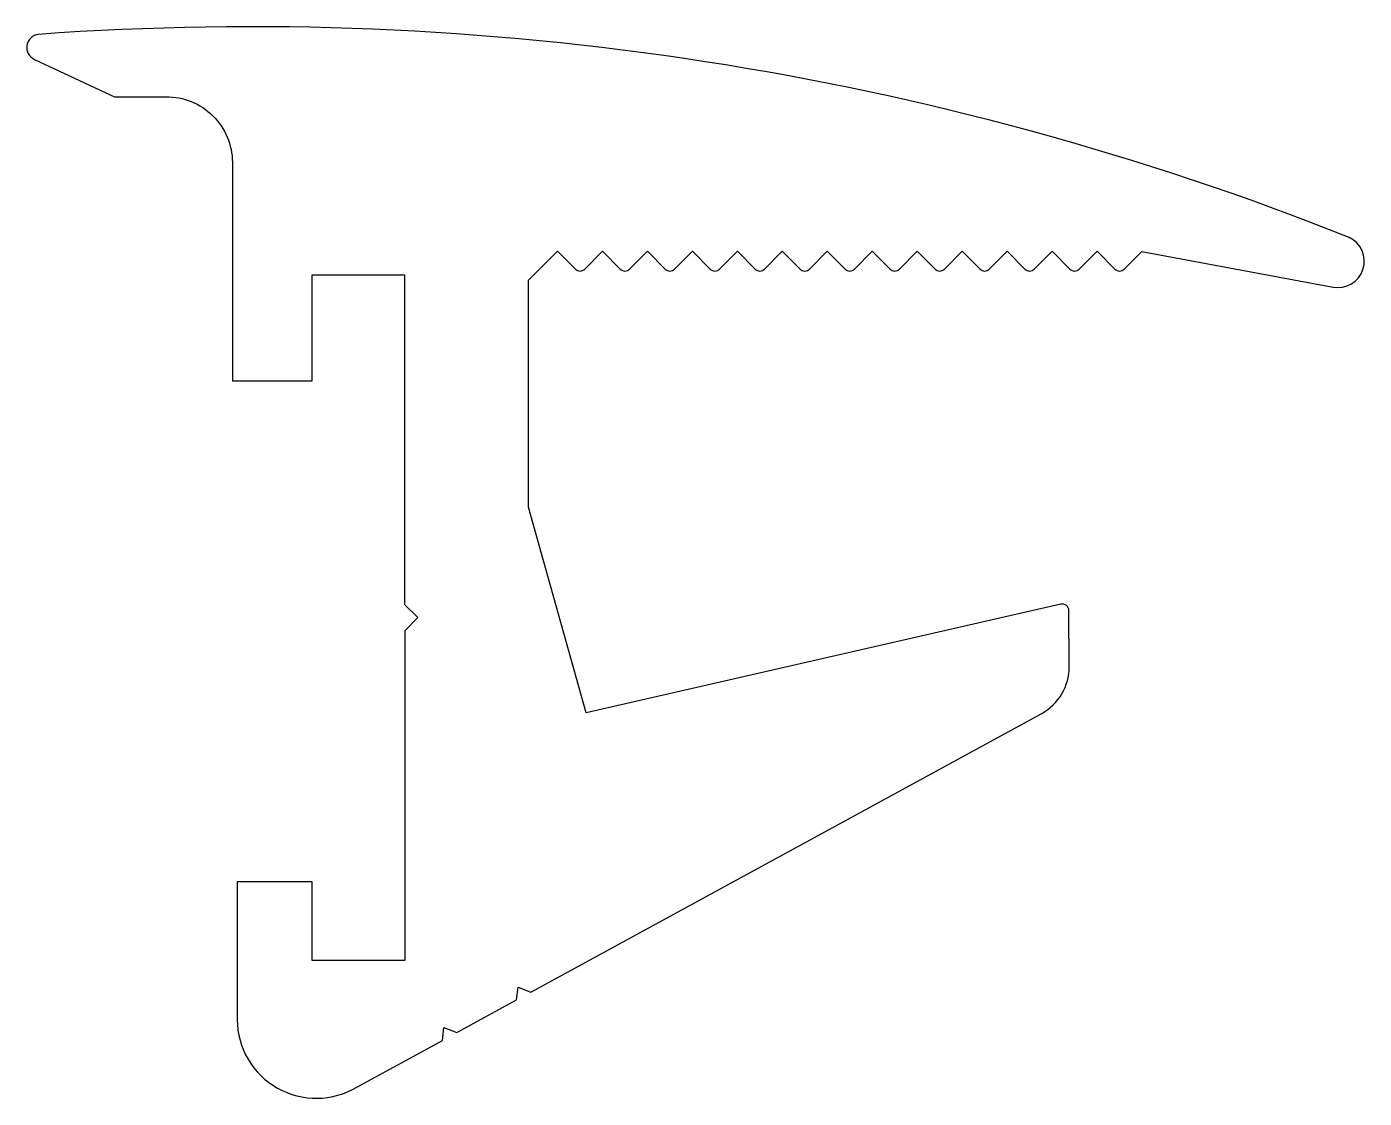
# Model space of a CAD drawing. Extents: x 204.9 to 255.6, y 281 to 321.6.
import ezdxf

# ---------------------------------------------------------------- set-up
doc = ezdxf.new("R2010")
doc.units = 0
doc.layers.get('0').update_dxf_attribs({"linetype": 'CONTINUOUS'})

msp = doc.modelspace()

# ---------------------------------------------------------------- linework, layer by layer
at = {"ltscale": 0.75}
msp.add_lwpolyline([(230.787, 312.447, 0.414214), (231.141, 312.447), (231.816, 313.122), (232.491, 312.447, 0.414214), (232.844, 312.447), (233.519, 313.122), (234.194, 312.447, 0.414214), (234.548, 312.447), (235.223, 313.122), (235.898, 312.447, 0.414214), (236.252, 312.447), (236.927, 313.122), (237.602, 312.447, 0.414214), (237.955, 312.447), (238.63, 313.122), (239.305, 312.447, 0.414214), (239.659, 312.447), (240.334, 313.122), (241.009, 312.447, 0.414214), (241.362, 312.447), (242.037, 313.122), (242.712, 312.447, 0.414214), (243.066, 312.447), (243.741, 313.122), (244.416, 312.447, 0.414214), (244.769, 312.447), (245.444, 313.122), (246.119, 312.447, 0.414214), (246.473, 312.447), (247.141, 313.116), (254.384, 311.763, 0.880486), (254.993, 313.651, 0.113228), (205.325, 321.347, 0.750067), (205.179, 320.398), (208.213, 318.983), (210.167, 318.983, -0.414214), (212.681, 316.497), (212.681, 308.214), (215.704, 308.214), (215.704, 312.234), (219.204, 312.234), (219.204, 299.734), (219.707, 299.237), (219.21, 298.734), (219.21, 286.234), (215.704, 286.234), (215.704, 289.214), (212.863, 289.214), (212.863, 283.998, 0.580556), (217.403, 281.44), (220.64, 283.208), (220.693, 283.692), (221.181, 283.503), (223.452, 284.743), (223.504, 285.227), (223.993, 285.038), (243.347, 295.606, 0.27585), (244.389, 297.373), (244.377, 299.502, 0.480038), (244.071, 299.744), (226.087, 295.627), (223.904, 303.422), (223.904, 312.025), (225.002, 313.122), (225.677, 312.447, 0.414214), (226.03, 312.447), (226.705, 313.122), (227.38, 312.447, 0.414214), (227.734, 312.447), (228.409, 313.122), (229.084, 312.447, 0.414214), (229.437, 312.447), (230.112, 313.122)], format="xyb", close=True, dxfattribs=at)

doc.saveas('drawing.dxf')
